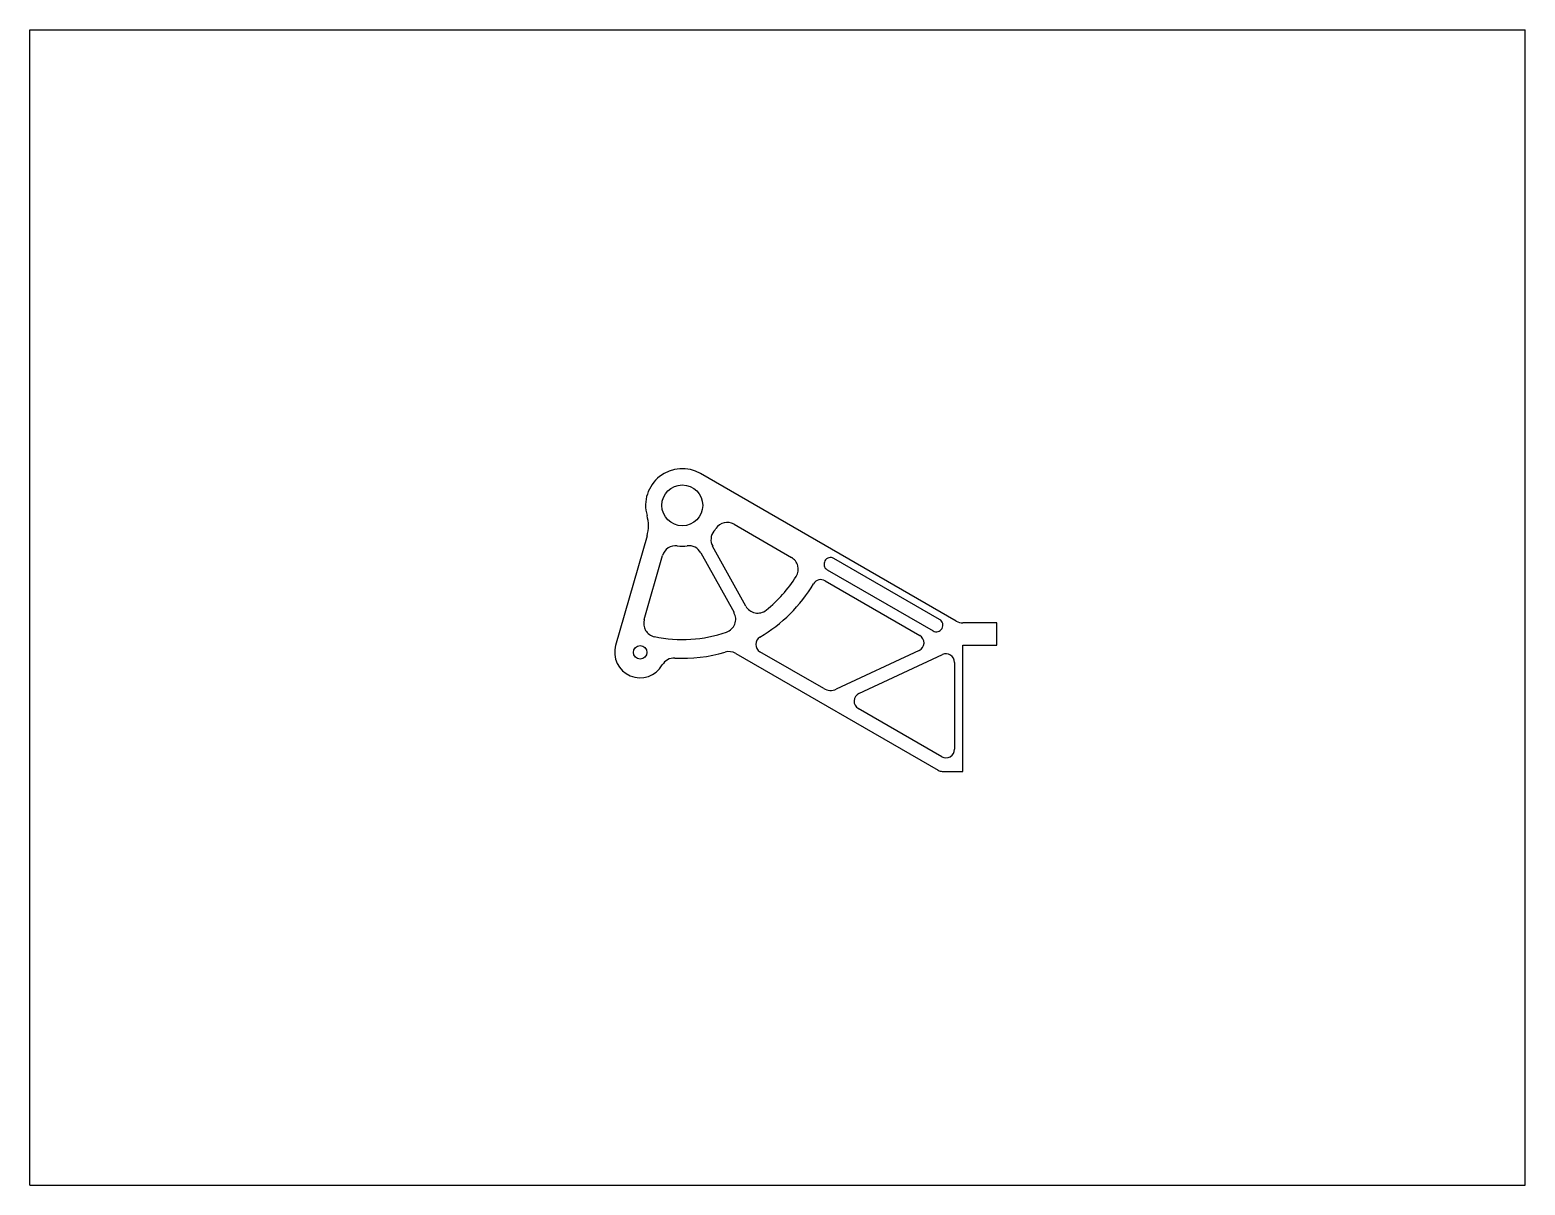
# Model space of a CAD drawing. Header units: inches. Extents: x 0 to 22, y 0 to 17.
import ezdxf

# ---------------------------------------------------------------- set-up
doc = ezdxf.new("R2010")
doc.units = ezdxf.units.IN
doc.header["$LTSCALE"] = 1.21
doc.header["$MEASUREMENT"] = 0
doc.layers.get('0').update_dxf_attribs({"linetype": 'CONTINUOUS'})
doc.layers.add('02___PRT_ALL_AXES', color=7, linetype='CONTINUOUS')

msp = doc.modelspace()

# ---------------------------------------------------------------- linework, layer by layer
at = {"color": 7, "linetype": 'CONTINUOUS'}
for p, q in [((0, 0), (0, 17)), ((0, 17), (22, 17)), ((22, 0), (22, 17)), ((13.629, 8.299), (9.869, 10.47)), ((10.36, 9.725), (11.205, 9.237)), ((9.08, 9.555), (8.618, 7.943)), ((9.039, 8.321), (9.309, 9.264)), ((9.871, 9.306), (10.36, 8.424)), ((10.534, 8.521), (10.046, 9.403)), ((11.733, 9.055), (13.289, 8.157)), ((13.386, 8.324), (11.829, 9.223)), ((11.7, 8.893), (13.093, 8.089)), ((14.229, 8.273), (13.729, 8.273)), ((14.229, 7.948), (14.229, 8.273)), ((13.729, 7.948), (14.229, 7.948)), ((13.729, 6.088), (13.729, 7.948)), ((10.385, 7.824), (13.363, 6.104)), ((11.68, 7.307), (10.742, 7.848)), ((13.084, 7.867), (11.864, 7.299)), ((12.199, 7.234), (13.426, 7.806)), ((13.604, 7.693), (13.604, 6.413)), ((13.416, 6.304), (12.189, 7.013)), ((13.425, 6.088), (13.729, 6.088)), ((0, 0), (22, 0))]:
    msp.add_line(p, q, dxfattribs=at)
msp.add_circle((9.599, 10.003), 0.3, dxfattribs=at)
for centre, radius, start, end in [((9.599, 10.003), 0.54, 60, 196.0879), ((8.561, 9.703), 0.54, 344, 16.0879), ((10.26, 9.552), 0.2, 60, 145.6974), ((10.221, 9.499), 0.2, 141.0242, 209), ((9.599, 10.003), 0.6, 321.0242, 325.6974), ((9.501, 9.209), 0.2, 82.9893, 164), ((9.599, 10.003), 0.6, 262.9893, 276.9757), ((9.696, 9.209), 0.2, 29.0032, 96.9757), ((11.105, 9.064), 0.2, 328.0622, 60), ((11.781, 9.139), 0.0968, 60, 240), ((9.599, 10.003), 2.25, 300.5132, 329.1552), ((9.599, 10.003), 1.975, 308.73, 328.0622), ((11.638, 8.785), 0.125, 60, 149.1552), ((10.185, 8.327), 0.2, 289.2695, 28.9967), ((10.709, 8.618), 0.2, 208.9997, 308.7258), ((9.231, 8.266), 0.2, 164, 258.0383), ((13.337, 8.24), 0.0968, 240, 60), ((13.729, 8.473), 0.2, 240, 270), ((8.979, 7.84), 0.375, 164, 330.3785), ((9.599, 10.003), 1.975, 258.0383, 289.2695), ((10.805, 7.957), 0.125, 120.5132, 240), ((13.031, 7.981), 0.125, 295, 60), ((9.479, 7.556), 0.2, 87.1848, 150.3785), ((9.599, 10.003), 2.25, 267.1848, 286.2557), ((10.285, 7.651), 0.2, 60, 106.2557), ((13.479, 7.693), 0.125, 0, 115), ((11.78, 7.48), 0.2, 240, 295), ((12.252, 7.121), 0.125, 115, 240), ((13.479, 6.413), 0.125, 240, 360), ((13.425, 6.213), 0.125, 240, 270)]:
    msp.add_arc(centre, radius, start, end, dxfattribs=at)
at = {"layer": '02___PRT_ALL_AXES', "color": 7, "linetype": 'CONTINUOUS'}
msp.add_circle((8.979, 7.84), 0.1, dxfattribs=at)

doc.saveas('drawing.dxf')
